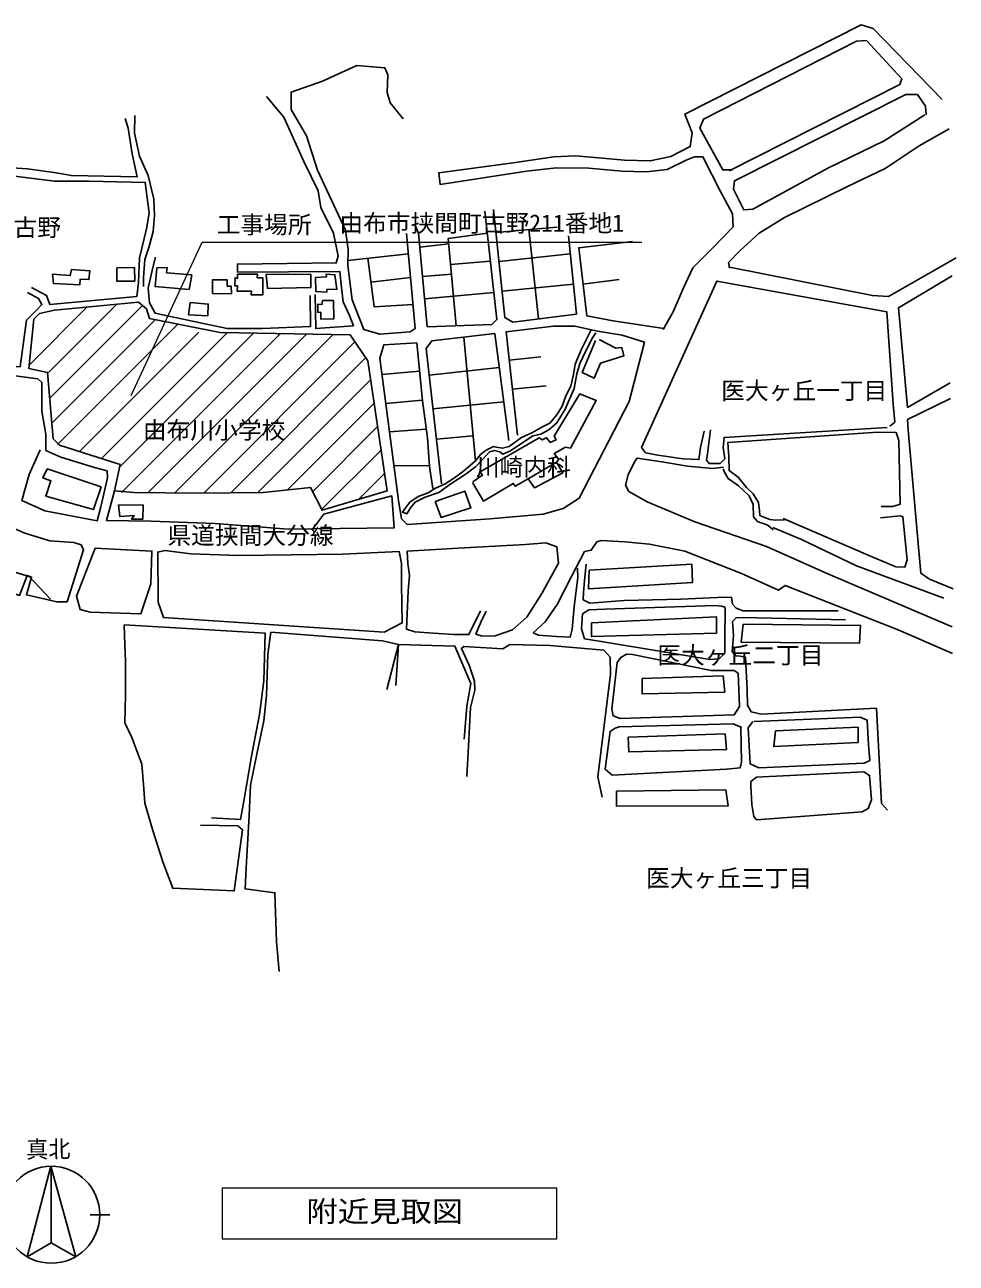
# Model space of a CAD drawing. Units: millimetres, scale not verified. Extents: x -168000 to 168000, y -118800 to 128457.
# Drawn here: x -125230 to -66332, y -16624 to 61658 of the extents above; entities that cross this region are included whole.
import ezdxf
from ezdxf.enums import TextEntityAlignment as Align

# ---------------------------------------------------------------- set-up
doc = ezdxf.new("R2010")
doc.units = ezdxf.units.MM
doc.header["$LTSCALE"] = 800
doc.linetypes.add('DASHED1', pattern=[1.8, 1.2, -0.6])
for name, color, linetype, lineweight in [('0-1', 6, 'Continuous', 25), ('0-A', 6, 'Continuous', 25), ('0-E', 5, 'Continuous', 15), ('4-C', 5, 'Continuous', 15), ('6-B', 3, 'DASHED1', 9)]:
    doc.layers.add(name, color=color, linetype=linetype, lineweight=lineweight)
doc.styles.add('ＭＳ ゴシック', font='')
doc.styles.get('ＭＳ ゴシック').set_extended_font_data('MS Gothic')

msp = doc.modelspace()

# ---------------------------------------------------------------- linework, layer by layer
at = {"layer": '0-1'}
for p, q in [((-125082.1, -16223.8), (-123570.7, -10488.5)), ((-121991.8, -16228.7), (-123570.7, -10488.5)), ((-123568.3, -15327.3), (-123568.3, -10497)), ((-121086.7, -13560.9), (-119849.2, -13561)), ((-125082.1, -16223.8), (-123568.3, -15327.3)), ((-121991.8, -16228.7), (-123568.3, -15327.3))]:
    msp.add_line(p, q, dxfattribs=at)
msp.add_circle((-123548.7, -13560.5), 3063.6, dxfattribs=at)
at = {"layer": '0-A'}
for p, q in [((-95434.6, 48521.3), (-91560, 48865.6)), ((-92748, 43068.4), (-93350.8, 48741.5)), ((-98424.7, 47808.1), (-100242.5, 47597.6)), ((-98457.1, 48156.4), (-95976.3, 48475.4)), ((-98457.1, 48156.4), (-97943.8, 42632)), ((-100968.4, 47181.8), (-104795.5, 46766.7)), ((-95241.6, 46699.4), (-90735.5, 47171.6)), ((-98304.1, 46510.1), (-95781.7, 46723.9)), ((-112425.7, 45533.9), (-113353, 45533.9)), ((-103339.5, 45385), (-100832.3, 45675.8)), ((-98246.2, 45886.7), (-100073.2, 45746.4)), ((-89932.6, 45270.1), (-87641.6, 45550)), ((-95561.4, 44741), (-99944.2, 44336.4)), ((-95042.7, 44822.3), (-90541.1, 45269)), ((-97473.1, 41910.9), (-96738.3, 34088.5)), ((-95516.7, 42142.1), (-94612.9, 35382)), ((-95228.8, 39989.4), (-99662.7, 39516.9)), ((-94594.5, 40448.3), (-92606.1, 40665.3)), ((-100264.6, 39764.5), (-102646.8, 39560.6)), ((-94393.2, 38626.7), (-92251.5, 38839.1)), ((-100093.5, 37937.7), (-102402.2, 37714.9)), ((-94938.4, 37816.5), (-99419.1, 37378.6)), ((-99844.3, 36092.7), (-102166.5, 35936.8)), ((-99200.8, 35462.3), (-96887.4, 35676.2)), ((-99648.3, 33780.8), (-101882.9, 33797.2)), ((-93403.9, 32952.6), (-91613.2, 34016.4))]:
    msp.add_line(p, q, dxfattribs=at)
for points in [[(-67215.2, 56926.8), (-71576.1, 61430.2), (-72345.7, 61658.2), (-83490.2, 56014.7), (-83034.2, 54817.6), (-83148.2, 53962.5), (-84373.8, 53335.4), (-85684.9, 53050.4), (-87309.6, 53107.4), (-90387.9, 53364), (-91784.5, 53306.9), (-94349.7, 52936.4), (-99052.7, 52309.4), (-98967.1, 51568.3), (-93494.6, 52394.9), (-91613.5, 52622.9), (-89561.3, 52594.4), (-87480.6, 52394.9), (-85941.4, 52366.4), (-84601.8, 52508.9), (-83404.7, 53107.4), (-82891.7, 53306.9), (-82350.1, 53306.9), (-81238.5, 51112.2), (-80468.9, 49715.6), (-80440.4, 48889), (-81723.1, 47556.5), (-82977.2, 46302.4), (-83575.7, 45019.8), (-84231.3, 43509.2), (-84858.3, 42397.6)], [(-80697, 52430.5), (-69894.5, 57874.5), (-69780.5, 58245), (-72003.7, 60660.6), (-72630.7, 60632.1), (-82321.6, 55701.2), (-82549.6, 55131.1), (-81096, 52480.4), (-80468.9, 52480.4)], [(-101083.8, 48459.4), (-100541.6, 42458.5), (-100866.9, 42241.5), (-102782.9, 42096.9), (-103795.1, 42386.2), (-104518.1, 44266), (-104807.3, 46435), (-104771.2, 47447.2), (-104951.9, 48676.3), (-106723.3, 52472.1), (-107410.1, 54641.1), (-108386.2, 56304.1), (-108386.2, 57388.6), (-106397.9, 58102.5), (-104228.9, 59078.6), (-102457.5, 58934), (-102276.8, 58500.2), (-102312.9, 57379.5), (-102132.2, 56728.8), (-101300.7, 55716.6)], [(-68326.8, 55964.8), (-70892.1, 54311.7), (-74454.9, 52601.5), (-77761.2, 50777.3), (-79186.3, 50007.8), (-79756.4, 49950.8), (-80411.9, 51261.9), (-80354.9, 51803.4), (-69523.9, 57247.4), (-68782.9, 57247.4), (-68269.8, 56506.4), (-68241.3, 55964.8)], [(-109940.7, 57126.5), (-108856.2, 55825.1), (-107590.9, 53005.3), (-106687.1, 51161.7), (-106506.4, 50113.3), (-105711.1, 48486.5), (-105421.9, 47040.5), (-105530.3, 46606.7), (-111784.3, 46534.4), (-111784.3, 46028.3), (-105313.4, 46064.5), (-105205, 45052.2), (-105096.5, 44148.5), (-104698.9, 43280.9), (-104445.8, 42630.2), (-106831.7, 42449.4), (-106867.9, 44618.4)], [(-127371.9, 52703.8), (-125058.3, 52559.2), (-123250.8, 52306.2), (-122274.7, 52125.4), (-118117.4, 52053.1), (-118442.7, 53499.1), (-118695.8, 55125.9), (-118876.6, 55740.5)], [(-118262, 55921.2), (-118298.1, 54800.5), (-117972.8, 53354.5), (-117430.5, 52125.4), (-117069, 50643.2), (-117032.9, 49594.9), (-117105.2, 48582.7), (-117358.2, 47642.7), (-117647.4, 46811.3), (-117719.7, 45690.6), (-117719.7, 45112.2)], [(-80668.5, 46281.1), (-80725.5, 46623.1), (-80012.9, 47364.2), (-78787.3, 48475.8), (-77191.1, 49473.3), (-73200.8, 51432.9), (-70835.1, 52573), (-68668.9, 53998.1), (-66787.7, 55081.2)], [(-118146.8, 44473.8), (-118045.1, 45365.3), (-117972.8, 46919.7), (-117539, 48763.4), (-117358.2, 49739.5), (-117611.3, 51691.6), (-121154, 51763.9), (-123359.2, 51763.9), (-127588.8, 52306.2)], [(-96131.2, 49869.3), (-95372.1, 43036.9), (-95697.4, 42711.5), (-99782.4, 42566.9), (-100324.7, 48495.6), (-100541.6, 48965.5)], [(-90853.2, 48323.9), (-90347.1, 43371.2), (-94359.8, 42865.1), (-94865.9, 43154.3), (-95589, 49977.7)], [(-84816.1, 42467.5), (-88033.5, 42937.4), (-89696.4, 43262.8), (-90202.5, 47564.7), (-86804.4, 47962.4)], [(-107193.2, 44546.1), (-107157.1, 42594), (-110193.7, 42449.4), (-112435, 42449.4), (-116013.9, 43208.6), (-116990, 43425.5), (-117351.5, 44076.2), (-117423.8, 45016.1), (-117134.6, 46317.5), (-116953.9, 46968.2)], [(-103536.3, 46903.3), (-103137.9, 43830.2), (-100678.7, 43976.3)], [(-80668.5, 46338.1), (-71633.1, 44542.4), (-70607, 44485.4), (-66331.6, 46936.6)], [(-112425.7, 45533.9), (-112438.5, 45143.9), (-112170, 45131.1), (-112150.8, 44651.5), (-113353, 44677.1), (-113353, 45533.9)], [(-82264.6, 35970.2), (-82492.6, 34944.1), (-82606.6, 34174.6), (-83604.2, 34231.6), (-85200.4, 34459.6), (-85969.9, 34602.1), (-86226.5, 34944.1), (-81466.5, 45461.6), (-70721, 43523.4), (-70322, 37680.4), (-70208, 36540.3), (-70521.5, 36283.8)], [(-66589.1, 45795), (-69989.4, 43769.3), (-69410.7, 37475.1), (-66709.7, 39018.5)], [(-125051.5, 44726.9), (-124364.7, 44365.4), (-124147.8, 43967.7), (-124509.3, 43606.2), (-125123.8, 42991.7), (-125521.5, 40027.3), (-130076.5, 40425), (-133366.1, 40569.6), (-133257.7, 42377.1), (-133330, 44799.2)], [(-118146.8, 44473.8), (-123641.7, 43967.7), (-123858.6, 44546.1), (-124798.5, 45052.2)], [(-89412.4, 42377.4), (-90017.4, 41144), (-90425.2, 40204.3), (-90531.6, 39548.3), (-90708.9, 38821.3), (-91010.3, 38200.8), (-91258.6, 37544.8), (-91577.7, 36995.1), (-92021, 36480.9), (-92535.2, 36215), (-93120.3, 35895.8), (-93829.5, 35576.7), (-94591.9, 35009.3), (-95017.4, 34885.2), (-95425.2, 34956.1), (-95584.8, 34991.6), (-96045.8, 34761.1), (-96418.1, 34495.1), (-96719.5, 34105.1), (-97481.9, 33431.3), (-98067, 33023.5), (-98652.1, 32633.5), (-99290.4, 32349.8), (-99715.9, 32066.1), (-100354.2, 31835.6), (-100886.1, 31481), (-101134.4, 31144.1), (-101347.1, 30860.4), (-101081.2, 30736.3), (-100833, 31126.4), (-100549.3, 31481), (-99911, 31800.1), (-99042.2, 32101.5), (-98279.8, 32651.2), (-97322.4, 33271.7), (-96719.5, 33715), (-96258.5, 34193.7), (-96063.5, 34424.2), (-95850.7, 34654.7), (-95531.6, 34743.4)], [(-101047.7, 30067.9), (-95805.9, 30429.4), (-92443.9, 30718.6), (-91178.6, 31080.1), (-90166.4, 31730.8), (-87021.3, 37840.2), (-86045.2, 41599.9), (-87455.1, 42033.7), (-89009.6, 42286.7), (-90455.6, 42612.1), (-91793.2, 42612.1), (-94793.6, 42250.6), (-94070.6, 35707.4)], [(-100433.1, 41563.7), (-102529.8, 41419.1), (-102782.9, 40587.7), (-101589.9, 31586.2), (-101409.2, 30429.4), (-101047.7, 30067.9)], [(-100433.1, 41563.7), (-100088.3, 37881.6), (-99769.1, 35541.2), (-99645, 33732.7), (-99432.3, 32349.8)], [(-95516.7, 42142.1), (-99493.2, 41672.2), (-99854.7, 41202.2), (-98878.6, 32634.6)], [(-95531.6, 34743.4), (-95194.7, 34672.4), (-94999.7, 34512.9), (-94521, 34725.6), (-93102.5, 35665.3), (-92606.1, 35789.5), (-92091.9, 36055.4), (-91577.7, 36498.7), (-91063.5, 37367.5), (-90496.2, 38661.8), (-90318.9, 39583.8), (-90141.6, 40257.5), (-89751.5, 41055.4), (-89326, 41871), (-89113.2, 42190.1)], [(-88918.2, 41764.6), (-87854.3, 41214.9), (-87482, 41268.1), (-87340.2, 40736.2), (-88829.5, 40275.2), (-89219.6, 39317.8), (-89982, 39672.4), (-89130.9, 41693.7)], [(-137306.5, 39665.8), (-133944.6, 39702), (-133330, 39918.9), (-130040.3, 39918.9), (-126461.4, 39557.4), (-124400.8, 39268.2), (-124147.8, 39051.3), (-124147.8, 37243.8), (-123894.7, 35770.6), (-123894.7, 34758.4), (-122954.8, 34324.6), (-120821.9, 33673.9), (-120026.6, 33457), (-119990.5, 33023.2), (-120424.3, 31179.5), (-120641.2, 30311.9), (-123967, 30926.5), (-125413.1, 31577.2), (-124943.1, 33240.1), (-124256.2, 34794.6)], [(-96914.6, 32722.1), (-96223.1, 31551.9), (-94343.7, 32668.9), (-94219.5, 32491.6), (-93403.9, 32952.6), (-92996.1, 32385.2), (-91205.4, 33342.7), (-91613.2, 34016.4), (-91453.6, 34176), (-91755, 34548.3), (-91045.8, 34956.1), (-90726.7, 34902.9), (-89095.5, 37899.4), (-90123.8, 38324.9), (-91755, 35647.6), (-91630.9, 35417.1), (-92003.2, 35257.5), (-92233.7, 35559), (-92517.4, 35417.1), (-92712.5, 35559), (-96435.8, 33395.9), (-96294, 33183.1), (-96896.8, 32757.6)], [(-66685.6, 38029.8), (-69410.7, 36703.4), (-69362.4, 36052.3), (-68807.8, 29595.4), (-68566.6, 26990.9), (-68012, 26605.1), (-66516.8, 26002.2)], [(-81865.6, 36055.7), (-82065.1, 34545.1), (-82122.1, 34146.1), (-81951.1, 33918), (-81267, 33918), (-80953.5, 34231.6), (-81067.5, 34944.1), (-81010.5, 35571.2), (-70692.5, 36198.2)], [(-134450.7, 35481.4), (-133402.3, 34577.7), (-131847.8, 33420.8), (-130293.4, 32227.9), (-128847.3, 31360.3), (-127365.2, 30456.5), (-125232.3, 29516.6), (-123641.7, 29046.6), (-122123.4, 28938.2), (-121653.4, 28793.6), (-121508.8, 28468.2), (-122557.2, 25187.6), (-123207.9, 25187.6), (-125123.8, 25621.4), (-124798.5, 26742.1), (-125087.7, 26850.5), (-125557.7, 25585.2), (-131016.4, 27392.8), (-134884.5, 28405), (-138101.8, 29344.9), (-140451.6, 29489.5), (-142476.1, 30067.9), (-144500.5, 30393.2)], [(-71074.6, 31211.1), (-70351.2, 31211.1), (-69868.9, 31355.8), (-69965.3, 35383.1), (-70134.1, 35889.5), (-71315.8, 35913.7), (-80769.1, 35262.5), (-80720.8, 34346.2), (-80696.7, 33478), (-80117.9, 33068), (-79587.4, 32416.9), (-79177.4, 32007), (-78839.8, 31452.3), (-78767.5, 30945.9), (-78743.4, 30632.4), (-78116.4, 30391.2), (-77730.5, 30343), (-77200, 30367.1)], [(-66588.2, 23607.2), (-74454.9, 26942), (-78331.2, 28680.7), (-82863.2, 30248.3), (-85884.4, 31502.4), (-87024.5, 32158), (-87252.6, 32557), (-87081.5, 33212.6), (-86654, 34067.7), (-86511.5, 34267.2), (-84943.9, 34039.2), (-83319.2, 33754.1), (-81723.1, 33611.6), (-81039, 33697.1)], [(-77899.3, 29740.1), (-78236.9, 30029.5), (-78888.1, 30270.6), (-79153.3, 30560), (-79177.4, 31331.7), (-79418.6, 31886.4), (-80093.8, 32513.4), (-80744.9, 32971.6), (-80962, 33333.3), (-81058.4, 33598.6)], [(-119556.7, 32200.8), (-120062.8, 30320.9), (-117243.1, 30284.8), (-113194.2, 30140.2), (-108567, 29778.7), (-105313.4, 29814.8), (-101879.1, 29851), (-102023.7, 31875.4), (-106325.6, 30718.6), (-107010.3, 29796)], [(-77272.3, 30439.4), (-71749.9, 28076.1), (-70158.2, 27400.9), (-69579.5, 27376.8), (-69434.8, 27835), (-69700, 30560), (-69868.9, 30608.3), (-71122.9, 30487.7)], [(-123612.3, 25346.9), (-124949.8, 26793), (-129468.6, 28130.5), (-132541.4, 28889.7), (-135433.5, 29721.1), (-135903.4, 30408)], [(-67119.7, 25423.4), (-72642.1, 27449.1), (-76114.8, 29113.1), (-77923.4, 29884.8)], [(-93076.6, 23231.9), (-92316.5, 23916), (-91575.5, 25018.1), (-90644.4, 26823.3), (-89827.3, 28362.4), (-89409.3, 28438.4), (-89067.2, 28970.5), (-88782.2, 29065.5), (-87281.1, 28970.5), (-85722.9, 28818.4), (-83499.7, 28381.4), (-79908.4, 26975.3), (-77571.2, 25930.2), (-77153.1, 26215.2), (-70008.5, 23407.7), (-66559.7, 21925.6)], [(-116820.2, 28357.4), (-116803.4, 25152), (-116449.1, 24190.3), (-102513.7, 23262.4), (-101366.5, 23852.9), (-101400.2, 26299.2), (-101400.2, 27615.1), (-101552.1, 28357.4), (-105145.6, 28188.7), (-108384.8, 28155), (-111708.3, 28121.3), (-114728.2, 28222.5), (-116381.6, 28424.9), (-116820.2, 28323.7)], [(-96423.3, 24612.1), (-97148.8, 23110.6), (-98093.5, 23127.5), (-99392.6, 23211.8), (-100556.7, 23279.3), (-101096.6, 23464.9), (-100978.5, 25877.4), (-100911, 26855.9), (-101012.2, 27615.1), (-101045.9, 28391.2)], [(-101045.9, 28391.2), (-97823.6, 28576.8), (-95124.3, 28728.6), (-93572.1, 28813), (-92273.1, 28914.2), (-91581.4, 28661.1), (-91480.1, 27632), (-92543, 25708.7), (-93487.8, 24207.2), (-94398.8, 23414.3), (-95478.5, 23026.2), (-96305.2, 23009.4), (-96710.1, 23144.3), (-96625.8, 23346.8), (-96372.7, 23937.3), (-96052.2, 24595.2)], [(-89727.7, 27556), (-89843.9, 26534.1), (-89890.3, 25767.6), (-89913.5, 25314.7), (-89495.5, 25094.1), (-87335.5, 25256.7), (-83747.1, 25349.6), (-81436.1, 25465.7), (-80542, 25477.3), (-80483.9, 25036), (-80251.6, 24780.5), (-79798.7, 24606.4), (-73806.5, 24618)], [(-93076.6, 23231.9), (-92747.1, 23073.5), (-91597.4, 22992.2), (-90738, 22957.3), (-90610.3, 23456.7), (-90482.6, 24873.5), (-90261.9, 26743.1), (-90285.1, 27300.5)], [(-80948.4, 24818.3), (-80971.6, 22820.9), (-80960, 21938.3), (-81331.6, 21589.9), (-81912.3, 21531.9), (-88775.5, 22681.5), (-89832.2, 22844.1), (-90018, 23471.2), (-89994.8, 24109.9), (-89960, 24423.5), (-89565.1, 24678.9), (-88554.8, 24725.4), (-81575.5, 24946), (-81180.7, 24911.2), (-80936.8, 24841.5)], [(-118946, 23734.8), (-113901.6, 23431.1), (-110038.1, 23211.8), (-110105.6, 20179.3), (-110392.4, 18053.5), (-110898.5, 15425.9), (-111370.9, 12578.9), (-111590.2, 11419.1), (-113412.3, 11537.2)], [(-114120.9, 11064.8), (-111759, 11014.2), (-111472.2, 10778), (-111978.3, 6914.5), (-115875.5, 7083.2), (-116482.8, 8686), (-117123.9, 10727.4), (-117630, 12465.1), (-117697.5, 13359.2), (-117832.5, 14924), (-118456.7, 16611.1), (-118912.2, 17539), (-118861.6, 19289.3), (-118861.6, 21448.8), (-118895.3, 22444.2), (-118946, 23734.8)], [(-73342, 24048.9), (-79868.4, 24199.9), (-80251.6, 24176.7), (-80472.3, 23944.4), (-80414.2, 23061.8), (-80495.5, 22051.5), (-80274.9, 21772.8), (-79984.5, 21738), (-79659.4, 21691.5), (-79543.3, 19618.6), (-79520, 18654.8), (-79299.4, 18236.7), (-78660.7, 18085.7), (-71379.4, 18457.4), (-71065.9, 12436.1), (-70682.6, 12018)], [(-109667, 23270.9), (-109852.5, 21870.6), (-109953.8, 19255.6), (-110122.5, 17652.9), (-110527.4, 15649.4), (-110949.2, 13591.2), (-111033.5, 11667.9), (-111236, 8365.4), (-111303.4, 7032.6), (-109413.9, 6796.4), (-109312.7, 3683.8), (-109144, 1811.1)], [(-109667, 23270.9), (-102614.9, 22714.1), (-101602.7, 22494.8), (-102328.1, 19643.6)], [(-101771.4, 19896.7), (-101602.7, 22494.8), (-98026, 22376.7), (-97013.8, 20014.8), (-97283.7, 18580.8), (-97452.4, 16505.6)], [(-97435.6, 22376.7), (-97621.1, 22224.9), (-97131.9, 21178.9), (-96794.5, 20166.6), (-96760.7, 19593), (-97047.5, 18513.3), (-97165.6, 16050.1), (-97266.9, 14143.7)], [(-97469.3, 22359.8), (-95006.2, 22208), (-94567.5, 22477.9), (-92020, 22427.3), (-88612.1, 22123.7), (-88207.2, 21685), (-88190.3, 20605.3), (-89000.1, 14126.8), (-88713.3, 12827.8)], [(-80112.3, 20678.3), (-80042.6, 18576.4), (-80367.8, 18030.6), (-87579.3, 17798.3), (-88032.2, 17984.1), (-88113.5, 18390.6), (-87776.8, 21349), (-87544.5, 21674.1), (-87172.9, 21883.1), (-86801.3, 21859.9), (-81831, 20849.6), (-81006.5, 20838), (-80367.8, 20838), (-80112.3, 20663.8)], [(-79949.7, 17290.3), (-79914.9, 15049), (-79996.2, 14689), (-80867.1, 14596.1), (-88090.3, 14224.5), (-88531.6, 14596.1), (-88218.1, 16988.3), (-87892.9, 17197.4), (-87637.4, 17290.3), (-80437.4, 17476.1), (-79891.6, 17232.2)], [(-79102, 17615.4), (-72413, 17894.1), (-71960.1, 17696.7), (-71878.8, 16152.2), (-71785.9, 15153.5), (-72157.5, 14979.3), (-78811.6, 14689), (-79357.4, 14932.9), (-79485.2, 17220.6), (-79194.9, 17627)], [(-78974.2, 14108.3), (-72169.1, 14445.1), (-71809.1, 14212.9), (-71693, 12656.7), (-71902, 12110.9), (-72285.2, 11913.5), (-78951, 11402.5), (-79136.8, 11623.2), (-79252.9, 12366.4), (-79311, 13550.9), (-79311, 13818), (-78962.6, 14096.7)]]:
    msp.add_lwpolyline(points, dxfattribs=at)
for points in [[(-119402, 46299.5), (-118286.2, 46311.5), (-118274.2, 45459.6), (-119414, 45459.6)], [(-116882.3, 46299.5), (-116990.3, 45123.6), (-114842.5, 44931.6), (-114674.5, 45843.5), (-116258.4, 45987.5), (-116234.4, 46323.5)], [(-123421.6, 45303.6), (-121753.8, 45219.6), (-121729.8, 45567.5), (-121177.8, 45555.5), (-121117.8, 46107.5), (-122281.7, 46179.5), (-122353.7, 45807.5), (-123481.6, 45891.5)], [(-111786.3, 45894.2), (-110515.9, 45894.2), (-110524.4, 45664), (-110183.4, 45672.5), (-110174.8, 44589.7), (-110916.6, 44589.7), (-110899.6, 44828.4), (-111803.3, 44828.4), (-111786.3, 45160.9), (-111948.3, 45160.9), (-111931.2, 45664), (-111777.8, 45629.9)], [(-107139.5, 45894.2), (-109970.2, 45877.1), (-109876.4, 44981.9), (-107139.5, 45041.5)], [(-106841.1, 45681), (-106142, 45732.2), (-106176.1, 45902.7), (-105613.4, 45860.1), (-105494, 44939.2), (-106133.4, 44922.2), (-106124.9, 44760.2), (-106824.1, 44794.3)], [(-119195.2, 33863.7), (-123027.1, 35092.8), (-123424.8, 35490.5), (-123786.3, 39683.9), (-124979.2, 39937), (-124653.9, 43045.9), (-124292.4, 43407.4), (-123352.5, 43624.3), (-118038.4, 44130.4), (-117532.3, 43696.6), (-117351.5, 43082), (-112868.9, 42214.4), (-104662.7, 42069.8), (-103542, 40406.9), (-102312.9, 32200.8), (-106434.1, 30971.7), (-107157.1, 32417.7), (-110157.6, 32092.3), (-114351, 32056.2), (-118327.6, 32092.3), (-119556.7, 32200.8)], [(-114770.5, 44103.7), (-113630.7, 44007.7), (-113654.7, 43263.8), (-114866.5, 43323.8)], [(-106398.7, 44219.7), (-105716.4, 44228), (-105691.4, 43063.1), (-106506.9, 43046.4), (-106515.2, 43487.4), (-106706.6, 43479.1), (-106698.3, 43995), (-106440.3, 43970.1)], [(-120388.6, 32457.2), (-123809.1, 33585.5), (-124094.7, 33021.3), (-123580.6, 32828.5), (-123887.6, 31871.7), (-120888.5, 31014.8)], [(-99272.7, 31516.4), (-97393.3, 32172.5), (-97020.9, 31126.4), (-98900.4, 30523.5)], [(-119310.4, 31313.8), (-117735.8, 31297.7), (-117767.9, 30398), (-118474.9, 30414), (-118314.2, 30639), (-119214, 30574.7)], [(-120768, 28576.8), (-117191.4, 28391.2), (-117258.9, 26316.1), (-117883.1, 24426.5), (-121088.6, 24527.8), (-121729.7, 24696.5), (-121965.8, 25540)], [(-89535.3, 27190.3), (-83059.5, 27568.4), (-83010.2, 26401.4), (-89584.6, 26006.9)], [(-89403.8, 23853.8), (-81481.6, 24231.8), (-81498.1, 23196.4), (-89403.8, 22982.7)], [(-79805.1, 23771.6), (-72392.5, 23689.4), (-72441.8, 22571.8), (-79936.6, 22637.5)], [(-86182.3, 20336.5), (-81070.7, 20500.8), (-80972.1, 19481.8), (-86198.8, 19366.8)], [(-77754.7, 17031.8), (-72540.4, 17253.7), (-72540.4, 16292.2), (-77865.7, 16033.3)], [(-80935.1, 16846.9), (-87074, 16625), (-87037, 15700.5), (-80861.2, 15848.4)], [(-87813.6, 13222.8), (-80898.1, 13296.7), (-80750.2, 12298.2), (-87813.6, 12261.2)]]:
    msp.add_lwpolyline(points, close=True, dxfattribs=at)
at = {"layer": '0-E'}
for p, q in [((-118504.4, 38223.2), (-114020.3, 47908.8)), ((-114020.3, 47908.8), (-86211.5, 47908.8))]:
    msp.add_line(p, q, dxfattribs=at)
at = {"layer": '4-C'}
for p, q in [((-112739.3, -11886.1), (-112739.3, -15086.1)), ((-91578.9, -11886.1), (-112739.3, -11886.1)), ((-91578.9, -15086.1), (-91578.9, -11886.1)), ((-112739.3, -15086.1), (-91578.9, -15086.1))]:
    msp.add_line(p, q, dxfattribs=at)
at = {"layer": '6-B', "linetype": 'Continuous'}
for p, q in [((-119399.1, 44000.8), (-123728.3, 39671.6)), ((-117783.7, 43912.2), (-123645.5, 38050.4)), ((-121273.6, 43822.3), (-124958.2, 40137.7)), ((-123456.9, 36543), (-116988.2, 43011.7)), ((-115560.5, 42735.4), (-123160.4, 35135.5)), ((-114217.8, 42238.2), (-121767.3, 34688.7)), ((-112409.7, 42206.3), (-120374.2, 34241.9)), ((-110743.1, 42177), (-119233.7, 33686.3)), ((-109068.6, 42147.5), (-119116.5, 32099.5)), ((-107401.9, 42118.1), (-117435.8, 32084.2)), ((-105727.4, 42088.6), (-115747.2, 32068.9)), ((-104358.2, 41617.9), (-113916.2, 32059.9)), ((-112205.4, 32074.7), (-103675.4, 40604.7)), ((-103363.2, 39212.9), (-110486.6, 32089.5)), ((-103142.3, 37737.8), (-108621.2, 32258.9)), ((-102920.3, 36255.8), (-107024.2, 32151.9)), ((-102698.3, 34773.8), (-106456.2, 31015.9)), ((-102476.3, 33291.8), (-104100.5, 31667.6))]:
    msp.add_line(p, q, dxfattribs=at)

# ---------------------------------------------------------------- texts
at = {"layer": '0-1', "style": 'ＭＳ ゴシック', "width": 0.95}
msp.add_text('真北', height=1081, rotation=0.517, dxfattribs=at).set_placement((-125134.9, -10291.6), align=Align.BOTTOM_LEFT)
at = {"layer": '0-E', "style": 'ＭＳ ゴシック'}
for s, p in [('古野', (-125941.6, 47964.6)), ('工事場所', (-113091, 48141.7)), ('由布市挟間町古野211番地1', (-105334.5, 48239.9)), ('医大ヶ丘一丁目', (-81191.6, 37653.9)), ('由布川小学校', (-117759, 35159.1)), ('川崎内科', (-96702.9, 32824)), ('県道挟間大分線', (-116210.6, 28504.1)), ('医大ヶ丘二丁目', (-85231.9, 20935.1)), ('医大ヶ丘三丁目', (-85943.8, 6842.1))]:
    msp.add_text(s, height=1100, dxfattribs=at).set_placement(p, align=Align.BOTTOM_LEFT)
at = {"layer": '4-C', "style": 'ＭＳ ゴシック', "width": 1.1}
msp.add_text('附近見取図', height=1320, dxfattribs=at).set_placement((-107417, -14406.1), align=Align.BOTTOM_LEFT)

doc.saveas('drawing.dxf')
